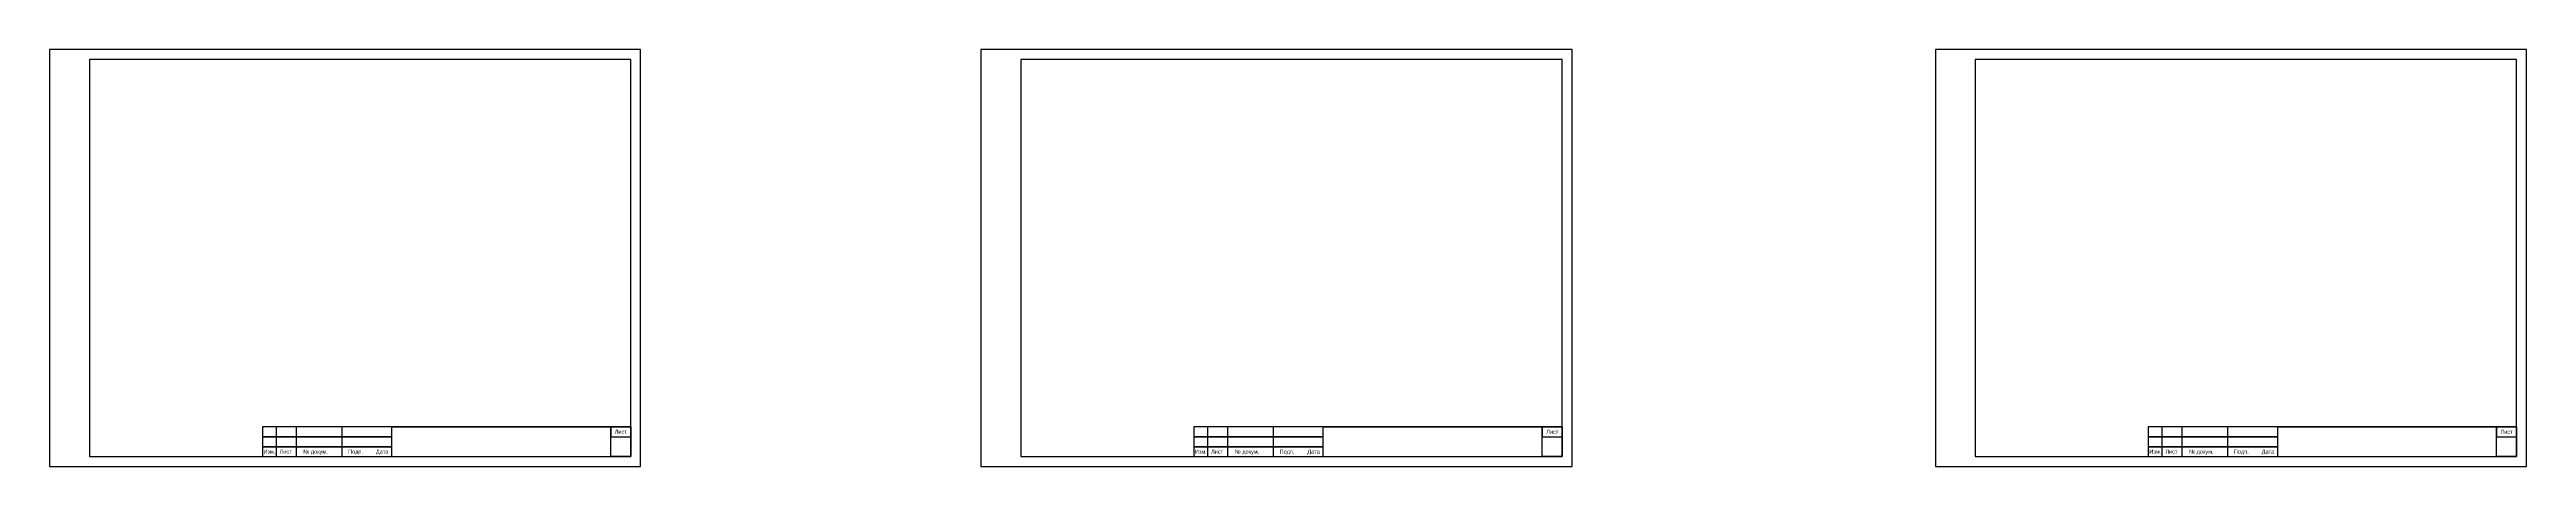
# Model space of a CAD drawing. Header units: millimetres. Extents: x 2144 to 8705, y -937 to 1906.
# Drawn here: x 3474 to 4719, y -458 to -248 of the extents above; entities that cross this region are included whole.
import ezdxf

# ---------------------------------------------------------------- set-up
doc = ezdxf.new("R2010")
doc.units = ezdxf.units.MM
doc.layers.add('Оформление', color=7, linetype='Continuous', lineweight=30)
doc.styles.get("Standard").update_dxf_attribs({"font": 'arial.ttf'})

msp = doc.modelspace()

# ---------------------------------------------------------------- linework, layer by layer
at = {"layer": 'Оформление'}
for p, q in [((3766.5, -253.5), (3494.5, -253.5)), ((3494.5, -253.5), (3494.5, -453.5)), ((3766.5, -453.5), (3766.5, -253.5)), ((4234.5, -253.5), (3962.5, -253.5)), ((3962.5, -253.5), (3962.5, -453.5)), ((4234.5, -453.5), (4234.5, -253.5)), ((4714, -253.5), (4442, -253.5)), ((4442, -253.5), (4442, -453.5)), ((4714, -453.5), (4714, -253.5)), ((3494.5, -453.5), (3766.5, -453.5)), ((3581.5, -453.5), (3766.5, -453.5)), ((3581.5, -453.5), (3766.5, -453.5)), ((3581.5, -453.5), (3766.5, -453.5)), ((3962.5, -453.5), (4234.5, -453.5)), ((4049.5, -453.5), (4234.5, -453.5)), ((4049.5, -453.5), (4234.5, -453.5)), ((4049.5, -453.5), (4234.5, -453.5)), ((4442, -453.5), (4714, -453.5)), ((4529, -453.5), (4714, -453.5)), ((4529, -453.5), (4714, -453.5)), ((4529, -453.5), (4714, -453.5))]:
    msp.add_line(p, q, dxfattribs=at)
at = {"layer": 'Оформление', "lineweight": 35}
for p, q in [((3646.5, -438.5), (3766.5, -438.5)), ((4114.5, -438.5), (4234.5, -438.5)), ((4594, -438.5), (4714, -438.5))]:
    msp.add_line(p, q, dxfattribs=at)
at = {"layer": 'Оформление'}
for points in [[(3771.5, -248.5), (3474.5, -248.5), (3474.5, -458.5), (3771.5, -458.5)], [(4239.5, -248.5), (3942.5, -248.5), (3942.5, -458.5), (4239.5, -458.5)], [(4719, -248.5), (4422, -248.5), (4422, -458.5), (4719, -458.5)], [(3581.5, -443.5), (3646.5, -443.5), (3646.5, -438.5), (3581.5, -438.5)], [(3581.5, -453.5), (3588.5, -453.5), (3588.5, -438.5), (3581.5, -438.5)], [(3581.5, -453.5), (3598.5, -453.5), (3598.5, -438.5), (3581.5, -438.5)], [(3581.5, -453.5), (3621.5, -453.5), (3621.5, -438.5), (3581.5, -438.5)], [(3581.5, -448.5), (3646.5, -448.5), (3646.5, -443.5), (3581.5, -443.5)], [(3766.5, -453.5), (3756.5, -453.5), (3756.5, -438.5), (3766.5, -438.5)], [(3766.5, -438.5), (3756.5, -438.5), (3756.5, -443.5), (3766.5, -443.5)], [(4049.5, -443.5), (4114.5, -443.5), (4114.5, -438.5), (4049.5, -438.5)], [(4049.5, -453.5), (4056.5, -453.5), (4056.5, -438.5), (4049.5, -438.5)], [(4049.5, -453.5), (4066.5, -453.5), (4066.5, -438.5), (4049.5, -438.5)], [(4049.5, -453.5), (4089.5, -453.5), (4089.5, -438.5), (4049.5, -438.5)], [(4049.5, -448.5), (4114.5, -448.5), (4114.5, -443.5), (4049.5, -443.5)], [(4234.5, -453.5), (4224.5, -453.5), (4224.5, -438.5), (4234.5, -438.5)], [(4234.5, -438.5), (4224.5, -438.5), (4224.5, -443.5), (4234.5, -443.5)], [(4529, -443.5), (4594, -443.5), (4594, -438.5), (4529, -438.5)], [(4529, -453.5), (4536, -453.5), (4536, -438.5), (4529, -438.5)], [(4529, -453.5), (4546, -453.5), (4546, -438.5), (4529, -438.5)], [(4529, -453.5), (4569, -453.5), (4569, -438.5), (4529, -438.5)], [(4529, -448.5), (4594, -448.5), (4594, -443.5), (4529, -443.5)], [(4714, -453.5), (4704, -453.5), (4704, -438.5), (4714, -438.5)], [(4714, -438.5), (4704, -438.5), (4704, -443.5), (4714, -443.5)], [(3581.5, -453.5), (3646.5, -453.5), (3646.5, -448.5), (3581.5, -448.5)], [(4049.5, -453.5), (4114.5, -453.5), (4114.5, -448.5), (4049.5, -448.5)], [(4529, -453.5), (4594, -453.5), (4594, -448.5), (4529, -448.5)]]:
    msp.add_lwpolyline(points, close=True, dxfattribs=at)

# ---------------------------------------------------------------- texts
for s, p in [('Лист', (3758.5, -442)), ('Лист', (4226.5, -442)), ('Лист', (4706, -442)), ('Изм.', (3582, -452)), ('Лист', (3590.1, -452)), ('№ докум.', (3602, -452)), ('Подп.', (3624.5, -452)), ('Дата', (3638.5, -452)), ('Изм.', (4050, -452)), ('Лист', (4058.1, -452)), ('№ докум.', (4070, -452)), ('Подп.', (4092.5, -452)), ('Дата', (4106.5, -452)), ('Изм.', (4529.5, -452)), ('Лист', (4537.6, -452)), ('№ докум.', (4549.5, -452)), ('Подп.', (4572, -452)), ('Дата', (4586, -452))]:
    msp.add_text(s, height=2, dxfattribs=at).set_placement(p)

doc.saveas('drawing.dxf')
